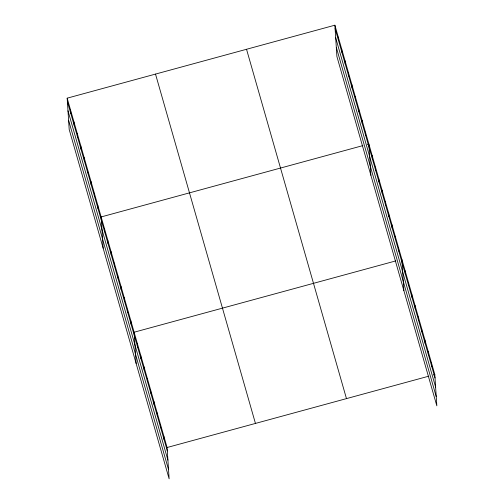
<?xml version="1.0" encoding="UTF-8"?>
<svg xmlns="http://www.w3.org/2000/svg" width="504" height="504" viewBox="0 0 504 504"><rect width="100%" height="100%" fill="white"/><g stroke="black" fill="none" stroke-linecap="round" stroke-linejoin="round"><path stroke-width="0.76" d="M67.164 98.167L167.101 447.508L169.124 478.8L69.187 129.465L67.164 98.167L334.876 25.2L434.813 374.535L436.836 405.833L336.899 56.492L334.876 25.2M362.918 145.593L101.14 216.941L103.169 248.239M367.372 144.377L368.852 143.974L370.881 175.272M395.892 260.877L134.121 332.224L136.143 363.516M167.101 447.508L428.873 376.154M433.327 374.945L434.813 374.535M335.097 28.627L435.034 377.962M335.696 37.825L435.626 387.16M336.307 47.3L436.237 396.635M246.532 49.279L346.469 398.614M155.509 74.088L255.446 423.423M67.385 101.594L167.322 450.935M67.983 110.792L167.914 460.127M68.594 120.267L168.525 469.602M431.512 363.006L431.733 366.44M428.217 351.483L428.438 354.911M424.916 339.954L425.137 343.381M421.621 328.425L421.842 331.853M418.32 316.896L418.541 320.323M415.025 305.367L415.246 308.794M411.724 293.838L411.951 297.266M408.429 282.309L408.649 285.743M405.128 270.787L405.355 274.214M401.833 259.258L403.855 290.55M398.538 247.729L398.759 251.156M395.237 236.2L395.457 239.627M391.942 224.671L392.162 228.098M388.641 213.142L388.861 216.569M385.346 201.613L385.566 205.046M382.045 190.09L382.265 193.517M378.75 178.561L378.97 181.988M375.449 167.032L375.675 170.459M372.154 155.503L372.374 158.93M365.457 132.098L365.677 135.526M362.061 120.217L362.281 123.65M358.659 108.341L358.886 111.768M355.263 96.466L355.484 99.893M351.868 84.59L352.088 88.017M348.472 72.708L348.692 76.135M345.07 60.833L345.29 64.26M341.674 48.957L341.895 52.385M338.279 37.075L338.499 40.503M163.8 435.979L164.021 439.406M160.505 424.45L160.726 427.877M157.204 412.921L157.424 416.348M153.909 401.392L154.13 404.819M150.608 389.863L150.828 393.29M147.313 378.334L147.533 381.767M144.012 366.811L144.238 370.238M140.717 355.282L140.937 358.709M137.416 343.753L137.642 347.18M130.826 320.695L131.046 324.122M127.525 309.166L127.745 312.593M124.23 297.637L124.45 301.071M120.928 286.114L121.149 289.542M117.634 274.586L117.854 278.013M114.332 263.057L114.553 266.484M111.037 251.528L111.258 254.955M107.736 239.999L107.963 243.426M104.441 228.469L104.662 231.897M97.745 205.065L97.965 208.492M94.349 193.189L94.569 196.617M90.947 181.308L91.174 184.741M87.551 169.432L87.772 172.859M84.155 157.557L84.376 160.984M80.76 145.675L80.98 149.108M77.358 133.799L77.578 137.227M73.962 121.924L74.183 125.351M70.566 110.048L70.787 113.476"/></g></svg>
